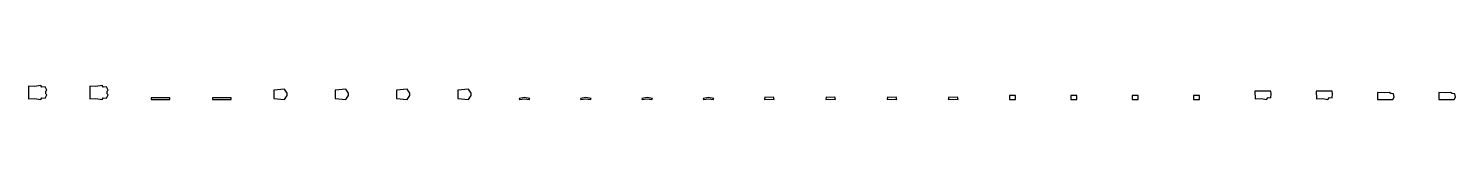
# Model space of a CAD drawing. Extents: x 1000 to 24270, y 1000 to 1226.
import ezdxf

# ---------------------------------------------------------------- set-up
doc = ezdxf.new("R2010")
doc.units = 0

msp = doc.modelspace()

# ---------------------------------------------------------------- linework, layer by layer
for points in [[(1000, 1008.6, 0), (1096.6, 1014.2, 0), (1198.3, 1000, 0), (1218.5, 1023.8, 0), (1273.4, 1021.7, 0), (1300, 1076.7, 0), (1281.9, 1090, 0), (1281.9, 1136, 0), (1300, 1149.3, 0), (1273.4, 1204.3, 0), (1218.5, 1202.2, 0), (1198.3, 1226, 0), (1096.6, 1211.8, 0), (1000, 1217.4, 0), (1000, 1008.6, 0)], [(2000, 1008.6, 0), (2096.6, 1014.2, 0), (2198.3, 1000, 0), (2218.5, 1023.8, 0), (2273.4, 1021.7, 0), (2300, 1076.7, 0), (2281.9, 1090, 0), (2281.9, 1136, 0), (2300, 1149.3, 0), (2273.4, 1204.3, 0), (2218.5, 1202.2, 0), (2198.3, 1226, 0), (2096.6, 1211.8, 0), (2000, 1217.4, 0), (2000, 1008.6, 0)], [(5000, 1017.3, 0), (5176.1, 1000, 0), (5218.3, 1065, 0), (5218.3, 1101, 0), (5176.1, 1166, 0), (5000, 1148.7, 0), (5000, 1017.3, 0)], [(6000, 1017.3, 0), (6176.1, 1000, 0), (6218.3, 1065, 0), (6218.3, 1101, 0), (6176.1, 1166, 0), (6000, 1148.7, 0), (6000, 1017.3, 0)], [(7000, 1017.3, 0), (7176.1, 1000, 0), (7218.3, 1065, 0), (7218.3, 1101, 0), (7176.1, 1166, 0), (7000, 1148.7, 0), (7000, 1017.3, 0)], [(8000, 1017.3, 0), (8176.1, 1000, 0), (8218.3, 1065, 0), (8218.3, 1101, 0), (8176.1, 1166, 0), (8000, 1148.7, 0), (8000, 1017.3, 0)], [(3000, 1000, 0), (3303.4, 1000, 0), (3303.4, 1026.1, 0), (3000, 1026.1, 0), (3000, 1000, 0)], [(4000, 1000, 0), (4303.4, 1000, 0), (4303.4, 1026.1, 0), (4000, 1026.1, 0), (4000, 1000, 0)], [(9007.4, 1000, 0), (9087, 1011.9, 0), (9166.6, 1000, 0), (9174, 1012.5, 0), (9087, 1030.5, 0), (9000, 1012.5, 0), (9007.4, 1000, 0)], [(10007.4, 1000, 0), (10087, 1011.9, 0), (10166.6, 1000, 0), (10174, 1012.5, 0), (10087, 1030.5, 0), (10000, 1012.5, 0), (10007.4, 1000, 0)], [(11007.4, 1000, 0), (11087, 1011.9, 0), (11166.6, 1000, 0), (11174, 1012.5, 0), (11087, 1030.5, 0), (11000, 1012.5, 0), (11007.4, 1000, 0)], [(12007.4, 1000, 0), (12087, 1011.9, 0), (12166.6, 1000, 0), (12174, 1012.5, 0), (12087, 1030.5, 0), (12000, 1012.5, 0), (12007.4, 1000, 0)], [(13000, 1000, 0), (13041.1, 1006.5, 0), (13080, 1000, 0), (13118.9, 1006.5, 0), (13160, 1000, 0), (13150, 1036.8, 0), (13080, 1028.6, 0), (13010, 1036.8, 0), (13000, 1000, 0)], [(14000, 1000, 0), (14041.1, 1006.5, 0), (14080, 1000, 0), (14118.9, 1006.5, 0), (14160, 1000, 0), (14150, 1036.8, 0), (14080, 1028.6, 0), (14010, 1036.8, 0), (14000, 1000, 0)], [(15000, 1000, 0), (15041.1, 1006.5, 0), (15080, 1000, 0), (15118.9, 1006.5, 0), (15160, 1000, 0), (15150, 1036.8, 0), (15080, 1028.6, 0), (15010, 1036.8, 0), (15000, 1000, 0)], [(16000, 1000, 0), (16041.1, 1006.5, 0), (16080, 1000, 0), (16118.9, 1006.5, 0), (16160, 1000, 0), (16150, 1036.8, 0), (16080, 1028.6, 0), (16010, 1036.8, 0), (16000, 1000, 0)], [(17000, 1000, 0), (17093.6, 1000, 0), (17093.6, 1065.9, 0), (17000, 1065.9, 0), (17000, 1000, 0)], [(18000, 1000, 0), (18093.6, 1000, 0), (18093.6, 1065.9, 0), (18000, 1065.9, 0), (18000, 1000, 0)], [(19000, 1000, 0), (19093.6, 1000, 0), (19093.6, 1065.9, 0), (19000, 1065.9, 0), (19000, 1000, 0)], [(20000, 1000, 0), (20093.6, 1000, 0), (20093.6, 1065.9, 0), (20000, 1065.9, 0), (20000, 1000, 0)], [(21005.6, 1007.3, 0), (21106.6, 1014.3, 0), (21189.1, 1000, 0), (21218.6, 1028.8, 0), (21257.3, 1024.1, 0), (21267.6, 1092.6, 0), (21259.4, 1136.6, 0), (21000, 1136.6, 0), (21005.6, 1007.3, 0)], [(22005.6, 1007.3, 0), (22106.6, 1014.3, 0), (22189.1, 1000, 0), (22218.6, 1028.8, 0), (22257.3, 1024.1, 0), (22267.6, 1092.6, 0), (22259.4, 1136.6, 0), (22000, 1136.6, 0), (22005.6, 1007.3, 0)], [(23000, 1000, 0), (23249.9, 1000, 0), (23270.5, 1038.7, 0), (23262.2, 1093.4, 0), (23214.8, 1096.7, 0), (23192, 1115.2, 0), (23106.1, 1105.9, 0), (23000, 1112.5, 0), (23000, 1000, 0)], [(24000, 1000, 0), (24249.9, 1000, 0), (24270.5, 1038.7, 0), (24262.2, 1093.4, 0), (24214.8, 1096.7, 0), (24192, 1115.2, 0), (24106.1, 1105.9, 0), (24000, 1112.5, 0), (24000, 1000, 0)]]:
    msp.add_polyline3d(points)

doc.saveas('drawing.dxf')
